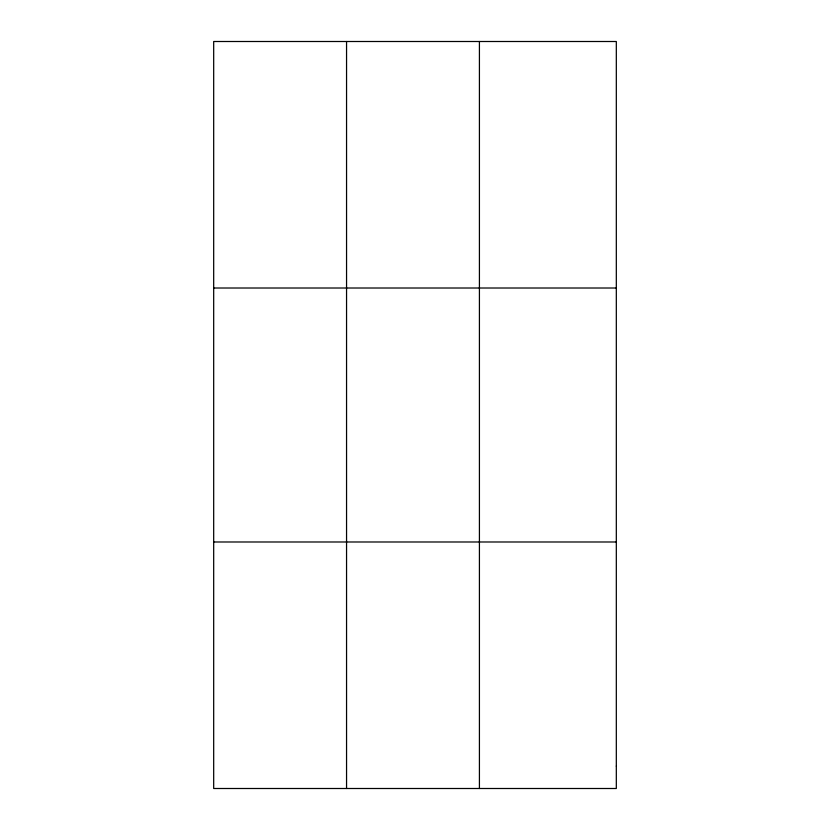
<?xml version="1.0" encoding="UTF-8"?>
<svg xmlns="http://www.w3.org/2000/svg" width="830" height="830" viewBox="0 0 830 830"><rect width="100%" height="100%" fill="white"/><g stroke="black" fill="none" stroke-linecap="round" stroke-linejoin="round"><path stroke-width="1.25" d="M346.556 41.5L346.556 788.5M479.418 41.5L479.418 788.5M213.684 288.01L616.317 288.01M213.684 541.99L616.317 541.99M616.317 766.09L616.317 788.5L213.684 788.5L213.684 41.5L616.317 41.5L616.317 766.09"/></g></svg>
